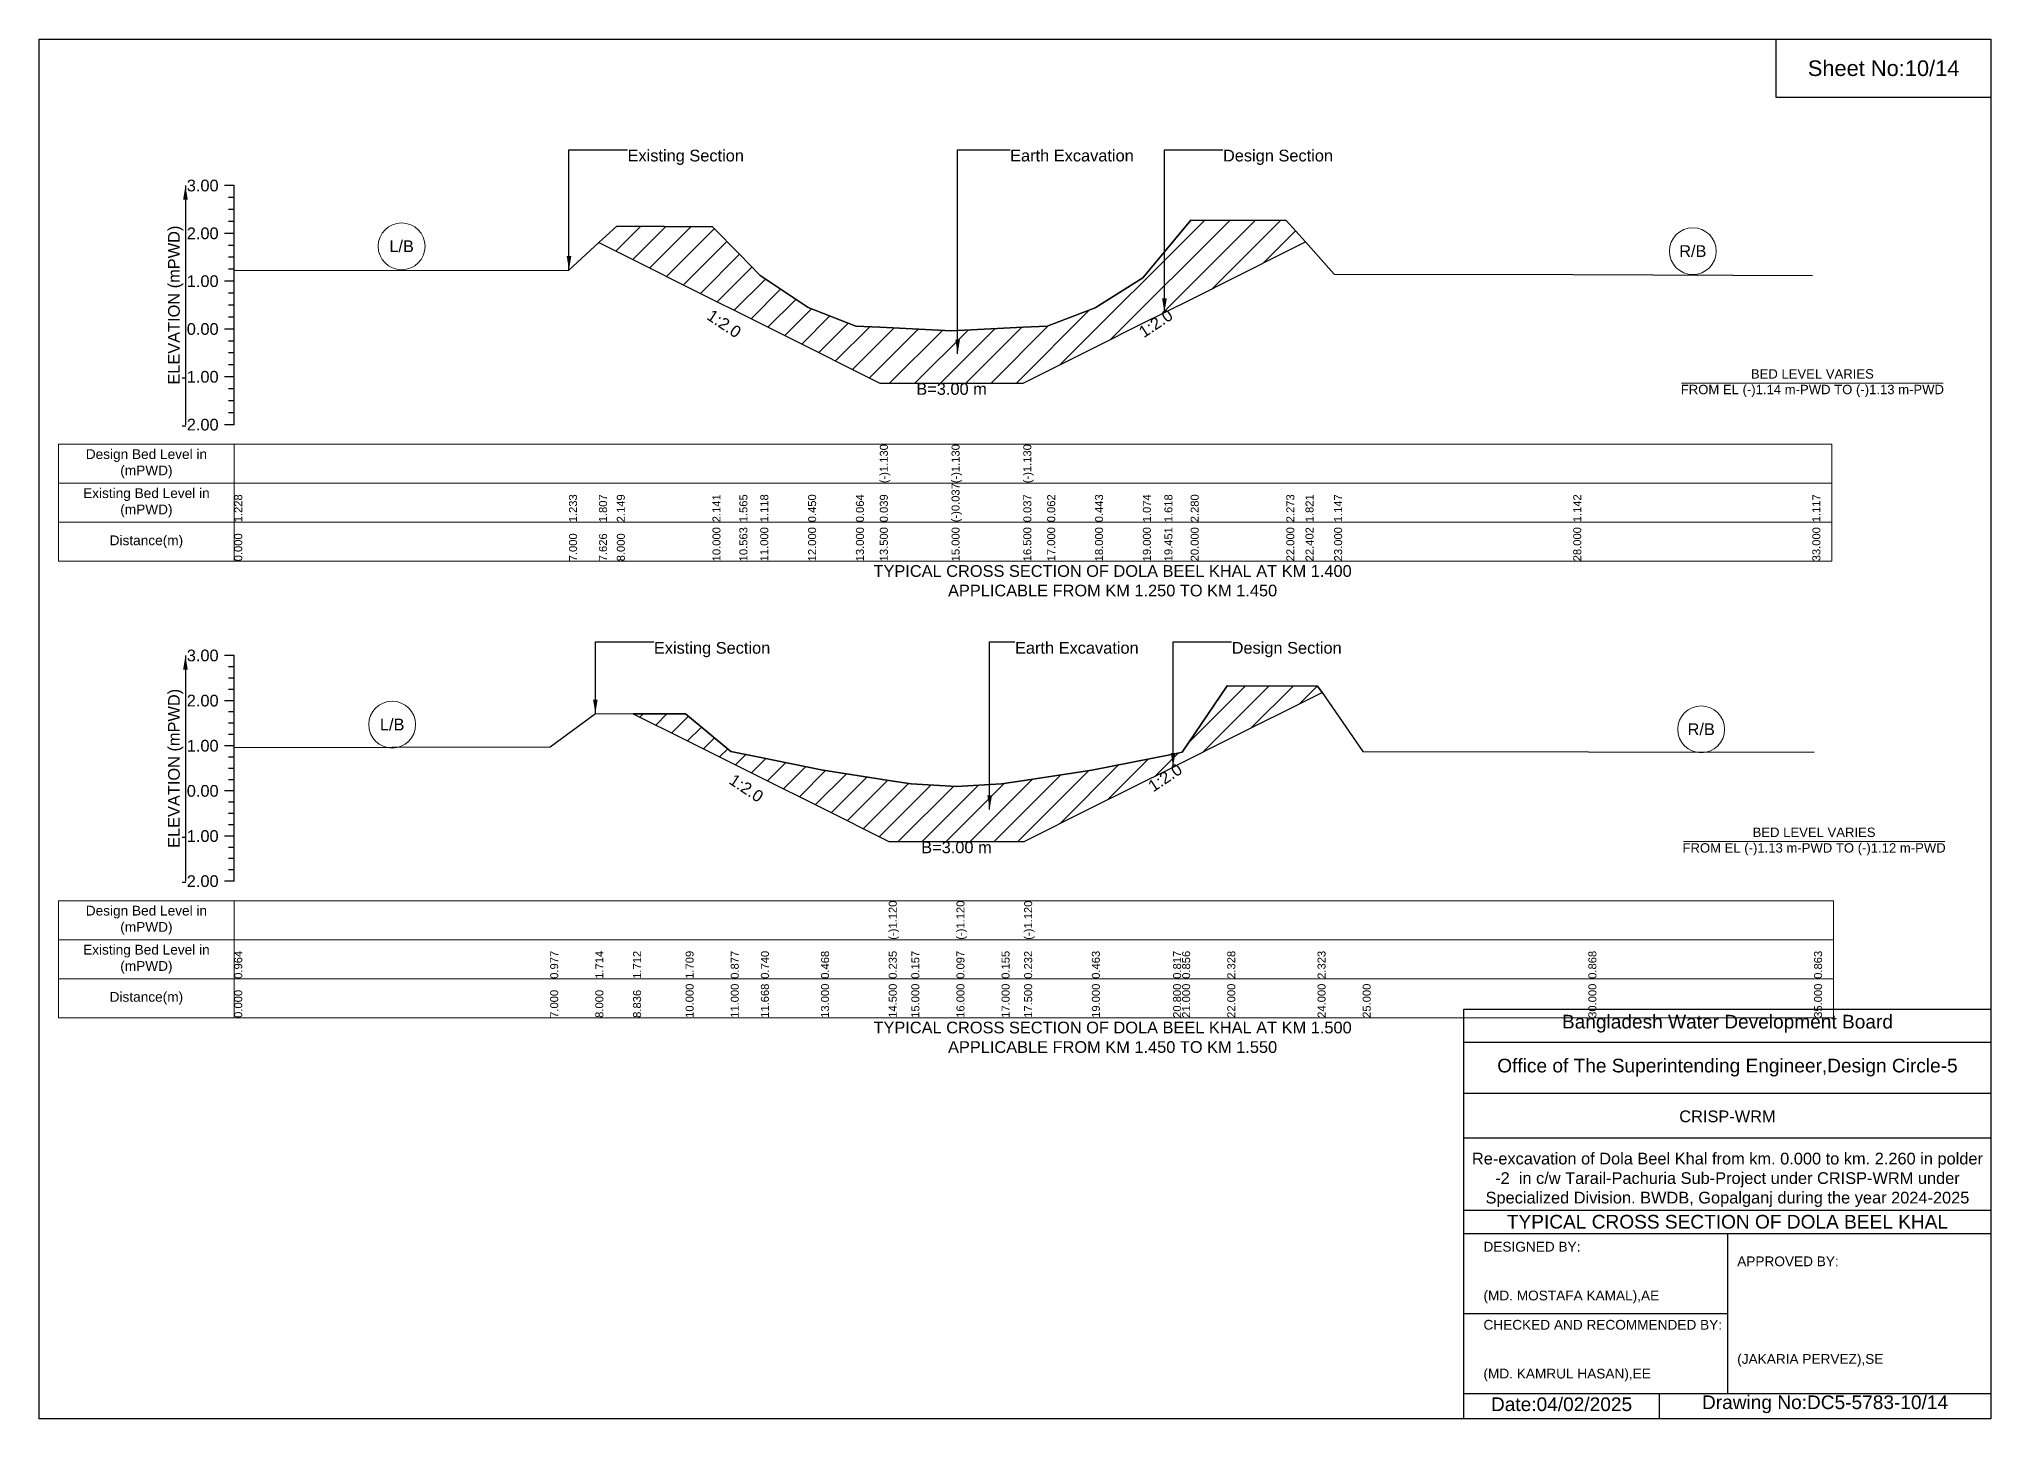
# Model space of a CAD drawing. Header units: inches. Extents: x 91000 to 258000, y -12753 to 0.
# Drawn here: x 190000 to 198000, y -5656 to 0 of the extents above; entities that cross this region are included whole.
import ezdxf

# ---------------------------------------------------------------- set-up
doc = ezdxf.new("R2010")
doc.units = ezdxf.units.IN
doc.header["$LTSCALE"] = 7
doc.header["$MEASUREMENT"] = 0
for name, color, linetype, lineweight in [('Cross section Data Border', 7, 'Continuous', 9), ('Cross Section Labels', 7, 'Continuous', 9), ('Existing_Bed_Level for Xsection', 7, 'Continuous', 25)]:
    doc.layers.add(name, color=color, linetype=linetype, lineweight=lineweight)
doc.styles.get("Standard").update_dxf_attribs({"font": 'arial.ttf'})
doc.dimstyles.get("Standard").update_dxf_attribs({"dimtxt": 0.18, "dimasz": 0.18, "dimexe": 0.18, "dimexo": 0.0625, "dimgap": 0.09, "dimtad": 0, "dimtih": 1, "dimtoh": 1, "dimdec": 4, "dimzin": 0, "dimdsep": 46, "dimtxsty": 'Standard', "dimcen": 0.09, "dimadec": 0, "dimazin": 0, "dimtfac": 1, "dimtdec": 4, "dimtofl": 0, "dimtmove": 0, "dimatfit": 3, "dimfxl": 1, "dimtolj": 1, "dimtzin": 0, "dimarcsym": 0})

msp = doc.modelspace()

# ---------------------------------------------------------------- hatches: boundary and pattern name
at = {"layer": 'Existing_Bed_Level for Xsection'}
h = msp.add_hatch(dxfattribs=at)
h.set_pattern_fill('ANSI31', color=256, scale=588, style=0)
h.paths.add_polyline_path([(192294.8, -834.6), (192368, -871.2), (192760, -1067.2), (192870.4, -1122.4), (192956, -1165.2), (193152, -1263.2), (193348, -1361.2), (193446, -1410.2), (193740, -1410.2), (194034, -1410.2), (194132, -1361.2), (194328, -1263.2), (194524, -1165.2), (194612.4, -1121), (194720, -1067.2), (195112, -871.2), (195190.7, -831.9), (195112, -743.2), (194720, -741.9), (194612.4, -871.7), (194524, -978.2), (194328, -1101.9), (194132, -1176.6), (194034, -1181.4), (193740, -1196), (193446, -1181.2), (193348, -1176.2), (193152, -1100.5), (192956, -969.6), (192870.4, -882), (192760, -769.1), (192368, -767.5)])
h = msp.add_hatch(dxfattribs=at)
h.set_pattern_fill('ANSI31', color=256, scale=555, style=0)
h.paths.add_polyline_path([(192434.7, -2765.2), (192650, -2872.9), (192835, -2965.4), (192958.6, -3027.2), (193205, -3150.4), (193482.5, -3289.1), (193575, -3289.1), (193760, -3289.1), (193945, -3289.1), (194037.5, -3289.1), (194315, -3150.4), (194647.9, -2983.9), (194685, -2965.4), (194870, -2872.9), (195240, -2687.9), (195258.3, -2678.7), (195240, -2652.2), (194870, -2651.3), (194685, -2923.6), (194647.9, -2930.9), (194315, -2996.3), (194037.5, -3039), (193945, -3053.3), (193760, -3064), (193575, -3052.9), (193482.5, -3038.5), (193205, -2995.4), (192958.6, -2945), (192835, -2919.7), (192650, -2765.8)])

# ---------------------------------------------------------------- linework, layer by layer
for points in [[(190000, 0), (198000, 0), (198000, -5656), (190000, -5656)], [(197120, 0), (198000, 0), (198000, -240), (197120, -240)]]:
    msp.add_lwpolyline(points, close=True)
for points in [[(195840, -5656), (195840, -3976), (198000, -3976)], [(195840, -4112), (198000, -4112)], [(195840, -4320), (198000, -4320)], [(195840, -4504), (198000, -4504)], [(195840, -4800), (198000, -4800)], [(195840, -4896), (198000, -4896)], [(196920, -4896), (196920, -5552)], [(195840, -5224), (196920, -5224)], [(195840, -5552), (198000, -5552)], [(196640, -5552), (196640, -5656)]]:
    msp.add_lwpolyline(points)
at = {"layer": 'Cross section Data Border'}
for points in [[(190080, -1660.7), (197348, -1660.7), (197348, -2140.7), (190080, -2140.7)], [(190080, -3531.9), (197355, -3531.9), (197355, -4011.9), (190080, -4011.9)]]:
    msp.add_lwpolyline(points, close=True, dxfattribs=at)
for points in [[(190800, -1660.7), (190800, -2140.7)], [(190080, -1820.7), (197348, -1820.7)], [(190080, -1980.7), (197348, -1980.7)], [(190800, -3531.9), (190800, -4011.9)], [(190080, -3691.9), (197355, -3691.9)], [(190080, -3851.9), (197355, -3851.9)]]:
    msp.add_lwpolyline(points, dxfattribs=at)
at = {"layer": 'Cross Section Labels'}
for points in [[(196732.2, -1410.2), (197803.8, -1410.2)], [(196739.2, -3289.1), (197810.8, -3289.1)]]:
    msp.add_lwpolyline(points, dxfattribs=at)
for centre in [(191486, -849.6), (196778, -869.4), (191447.5, -2809.9), (196812.5, -2829.3)]:
    msp.add_circle(centre, 96, dxfattribs=at)
at = {"layer": 'Existing_Bed_Level for Xsection'}
for points in [[(190800, -600.7), (190760, -600.7)], [(190800, -1580.7), (190800, -1384.7), (190800, -1188.7), (190800, -992.7), (190800, -796.7), (190800, -600.7)], [(190800, -649.7), (190776, -649.7)], [(190800, -698.7), (190776, -698.7)], [(190800, -796.7), (190760, -796.7)], [(190800, -747.7), (190776, -747.7)], [(190800, -948.1), (192172, -947.1), (192294.8, -834.6), (192368, -767.5), (192760, -769.1), (192870.4, -882), (192956, -969.6), (193152, -1100.5), (193348, -1176.2), (193446, -1181.2), (193446, -1181.2), (193740, -1196), (193740, -1196), (194034, -1181.4), (194034, -1181.4), (194132, -1176.6), (194328, -1101.9), (194524, -978.2), (194612.4, -871.7), (194720, -741.9), (195112, -743.2), (195190.7, -831.9), (195308, -963.9), (196288, -964.9), (197268, -969.8)], [(190800, -845.7), (190776, -845.7)], [(190800, -894.7), (190776, -894.7)], [(190800, -943.7), (190776, -943.7)], [(190800, -992.7), (190760, -992.7)], [(190800, -1041.7), (190776, -1041.7)], [(190800, -1090.7), (190776, -1090.7)], [(190800, -1188.7), (190760, -1188.7)], [(190800, -1139.7), (190776, -1139.7)], [(190800, -1237.7), (190776, -1237.7)], [(190800, -1286.7), (190776, -1286.7)], [(190800, -1335.7), (190776, -1335.7)], [(190800, -1384.7), (190760, -1384.7)], [(190800, -1433.7), (190776, -1433.7)], [(190800, -1482.7), (190776, -1482.7)], [(190800, -1580.7), (190760, -1580.7)], [(190800, -1531.7), (190776, -1531.7)], [(190800, -2526.9), (190760, -2526.9)], [(190800, -3451.9), (190800, -3266.9), (190800, -3081.9), (190800, -2896.9), (190800, -2711.9), (190800, -2526.9)], [(190800, -2573.2), (190776, -2573.2)], [(190800, -2619.4), (190776, -2619.4)], [(190800, -2711.9), (190760, -2711.9)], [(190800, -2665.7), (190776, -2665.7)], [(190800, -2903.6), (192095, -2901.2), (192280, -2764.9), (192434.7, -2765.2), (192650, -2765.8), (192835, -2919.7), (192958.6, -2945), (193205, -2995.4), (193482.5, -3038.5), (193482.5, -3038.5), (193575, -3052.9), (193760, -3064), (193760, -3064), (193945, -3053.3), (194037.5, -3039), (194037.5, -3039), (194315, -2996.3), (194647.9, -2930.9), (194685, -2923.6), (194870, -2651.3), (195240, -2652.2), (195258.3, -2678.7), (195425, -2919.7), (196350, -2921.4), (197275, -2922.3)], [(190800, -2758.2), (190776, -2758.2)], [(190800, -2804.4), (190776, -2804.4)], [(190800, -2850.7), (190776, -2850.7)], [(190800, -2896.9), (190760, -2896.9)], [(190800, -2943.2), (190776, -2943.2)], [(190800, -2989.4), (190776, -2989.4)], [(190800, -3035.7), (190776, -3035.7)], [(190800, -3081.9), (190760, -3081.9)], [(190800, -3128.2), (190776, -3128.2)], [(190800, -3174.4), (190776, -3174.4)], [(190800, -3266.9), (190760, -3266.9)], [(190800, -3220.7), (190776, -3220.7)], [(190800, -3313.2), (190776, -3313.2)], [(190800, -3359.4), (190776, -3359.4)], [(190800, -3405.7), (190776, -3405.7)], [(190800, -3451.9), (190760, -3451.9)]]:
    msp.add_lwpolyline(points, dxfattribs=at)
for points in [[(192294.8, -834.6), (192368, -871.2), (192760, -1067.2), (192870.4, -1122.4), (192956, -1165.2), (193152, -1263.2), (193348, -1361.2), (193446, -1410.2), (193446, -1410.2), (193740, -1410.2), (193740, -1410.2), (194034, -1410.2), (194034, -1410.2), (194132, -1361.2), (194328, -1263.2), (194524, -1165.2), (194612.4, -1121), (194720, -1067.2), (195112, -871.2), (195190.7, -831.9), (195112, -743.2), (194720, -741.9), (194612.4, -871.7), (194524, -978.2), (194328, -1101.9), (194132, -1176.6), (194034, -1181.4), (194034, -1181.4), (193740, -1196), (193740, -1196), (193446, -1181.2), (193446, -1181.2), (193348, -1176.2), (193152, -1100.5), (192956, -969.6), (192870.4, -882), (192760, -769.1), (192368, -767.5)], [(192434.7, -2765.2), (192650, -2872.9), (192835, -2965.4), (192958.6, -3027.2), (193205, -3150.4), (193482.5, -3289.1), (193482.5, -3289.1), (193575, -3289.1), (193760, -3289.1), (193760, -3289.1), (193945, -3289.1), (194037.5, -3289.1), (194037.5, -3289.1), (194315, -3150.4), (194647.9, -2983.9), (194685, -2965.4), (194870, -2872.9), (195240, -2687.9), (195258.3, -2678.7), (195240, -2652.2), (194870, -2651.3), (194685, -2923.6), (194647.9, -2930.9), (194315, -2996.3), (194037.5, -3039), (194037.5, -3039), (193945, -3053.3), (193760, -3064), (193760, -3064), (193575, -3052.9), (193482.5, -3038.5), (193482.5, -3038.5), (193205, -2995.4), (192958.6, -2945), (192835, -2919.7), (192650, -2765.8)]]:
    msp.add_lwpolyline(points, close=True, dxfattribs=at)

# ---------------------------------------------------------------- texts
at = {"attachment_point": 5}
for s, insert, char_height in [('Sheet No:10/14', (197560, -120), 64), ('Bangladesh Water Development Board', (196920, -4036), 56), ('Office of The Superintending Engineer,Design Circle-5', (196920, -4216), 56)]:
    msp.add_mtext(s, dxfattribs=dict(at, insert=insert, char_height=char_height))
for s, insert, char_height, width, attachment_point in [('CRISP-WRM', (196920, -4416), 48, 2240, 5), ('Re-excavation of Dola Beel Khal from km. 0.000 to km. 2.260 in polder -2  in c/w Tarail-Pachuria Sub-Project under CRISP-WRM under Specialized Division. BWDB, Gopalganj during the year 2024-2025', (196920, -4676), 48, 2160, 5), ('TYPICAL CROSS SECTION OF DOLA BEEL KHAL', (196920, -4848), 56, 2240, 5), ('DESIGNED BY:^J^J^J(MD. MOSTAFA KAMAL),AE', (195920, -5056), 40, 1120, 4), ('APPROVED BY:^J^J^J^J^J^J(JAKARIA PERVEZ),SE', (196960, -5216), 40, 1120, 4), ('CHECKED AND RECOMMENDED BY:^J^J^J(MD. KAMRUL HASAN),EE', (195920, -5376), 40, 1120, 4), ('Date:04/02/2025', (196240, -5596), 56, 1120, 5), ('Drawing No:DC5-5783-10/14', (197320, -5596), 56, 1760, 5)]:
    msp.add_mtext(s, dxfattribs=dict(insert=insert, char_height=char_height, width=width, attachment_point=attachment_point))
at = {"layer": 'Cross section Data Border', "char_height": 40, "width": 640, "attachment_point": 5}
for s, insert in [('Design Bed Level in (mPWD)', (190440, -1740.7)), ('Existing Bed Level in (mPWD)', (190440, -1900.7)), ('Distance(m)', (190440, -2060.7)), ('Design Bed Level in (mPWD)', (190440, -3611.9)), ('Existing Bed Level in (mPWD)', (190440, -3771.9)), ('Distance(m)', (190440, -3931.9))]:
    msp.add_mtext(s, dxfattribs=dict(at, insert=insert))
at = {"layer": 'Cross Section Labels'}
for s, insert, char_height, attachment_point in [('Existing Section', (192412, -453.7), 48, 1), ('Earth Excavation', (193980, -453.7), 48, 1), ('Design Section', (194852.4, -453.7), 48, 1), ('L/B', (191486, -849.6), 48, 5), ('R/B', (196778, -869.4), 48, 5), ('BED LEVEL VARIES ^JFROM EL (-)1.14 m-PWD TO (-)1.13 m-PWD', (197268, -1410.2), 38.4, 5), ('B=3.00 m', (193740, -1410.2), 48, 2), ('TYPICAL CROSS SECTION OF DOLA BEEL KHAL AT KM 1.400^JAPPLICABLE FROM KM 1.250 TO KM 1.450', (194400, -2220.7), 48, 5), ('Existing Section', (192520, -2471.4), 48, 1), ('Earth Excavation', (194000, -2471.4), 48, 1), ('Design Section', (194887.9, -2471.4), 48, 1), ('L/B', (191447.5, -2809.9), 48, 5), ('R/B', (196812.5, -2829.3), 48, 5), ('BED LEVEL VARIES ^JFROM EL (-)1.13 m-PWD TO (-)1.12 m-PWD', (197275, -3289.1), 38.4, 5), ('B=3.00 m', (193760, -3289.1), 48, 2), ('TYPICAL CROSS SECTION OF DOLA BEEL KHAL AT KM 1.500^JAPPLICABLE FROM KM 1.450 TO KM 1.550', (194400, -4091.9), 48, 5)]:
    msp.add_mtext(s, dxfattribs=dict(at, insert=insert, char_height=char_height, attachment_point=attachment_point))
at = {"layer": 'Cross Section Labels', "char_height": 48, "attachment_point": 2}
for insert, rotation in [((192821.4, -1146.9), 326.30993), ((194563.4, -1145.5), 33.69007), ((192912.3, -3050.3), 326.30993), ((194601.7, -3007.1), 33.69007)]:
    msp.add_mtext('1:2.0', dxfattribs=dict(at, insert=insert, rotation=rotation))
at = {"layer": 'Existing_Bed_Level for Xsection', "char_height": 48, "attachment_point": 6}
for s, insert in [('3.00', (190736, -600.7)), ('2.00', (190736, -796.7)), ('1.00', (190736, -992.7)), ('0.00', (190736, -1188.7)), ('-1.00', (190736, -1384.7)), ('-2.00', (190736, -1580.7)), ('3.00', (190736, -2526.9)), ('2.00', (190736, -2711.9)), ('1.00', (190736, -2896.9)), ('0.00', (190736, -3081.9)), ('-1.00', (190736, -3266.9)), ('-2.00', (190736, -3451.9))]:
    msp.add_mtext(s, dxfattribs=dict(at, insert=insert))
at = {"layer": 'Existing_Bed_Level for Xsection', "rotation": 90}
for s, insert, char_height, attachment_point in [('ELEVATION (mPWD)', (190560, -1090.7), 48, 5), ('(-)1.130', (193446, -1820.7), 32.8, 1), ('(-)1.130', (193740, -1820.7), 32.8, 1), ('(-)1.130', (194034, -1820.7), 32.8, 1), ('(-)0.037', (193740, -1980.7), 32.8, 1), ('1.228', (190800, -1980.7), 32.8, 1), ('1.233', (192172, -1980.7), 32.8, 1), ('1.807', (192294.8, -1980.7), 32.8, 1), ('2.149', (192368, -1980.7), 32.8, 1), ('2.141', (192760, -1980.7), 32.8, 1), ('1.565', (192870.4, -1980.7), 32.8, 1), ('1.118', (192956, -1980.7), 32.8, 1), ('0.450', (193152, -1980.7), 32.8, 1), ('0.064', (193348, -1980.7), 32.8, 1), ('0.039', (193446, -1980.7), 32.8, 1), ('0.037', (194034, -1980.7), 32.8, 1), ('0.062', (194132, -1980.7), 32.8, 1), ('0.443', (194328, -1980.7), 32.8, 1), ('1.074', (194524, -1980.7), 32.8, 1), ('1.618', (194612.4, -1980.7), 32.8, 1), ('2.280', (194720, -1980.7), 32.8, 1), ('2.273', (195112, -1980.7), 32.8, 1), ('1.821', (195190.7, -1980.7), 32.8, 1), ('1.147', (195308, -1980.7), 32.8, 1), ('1.142', (196288, -1980.7), 32.8, 1), ('1.117', (197268, -1980.7), 32.8, 1), ('0.000', (190800, -2140.7), 32.8, 1), ('7.000', (192172, -2140.7), 32.8, 1), ('7.626', (192294.8, -2140.7), 32.8, 1), ('8.000', (192368, -2140.7), 32.8, 1), ('10.000', (192760, -2140.7), 32.8, 1), ('10.563', (192870.4, -2140.7), 32.8, 1), ('11.000', (192956, -2140.7), 32.8, 1), ('12.000', (193152, -2140.7), 32.8, 1), ('13.000', (193348, -2140.7), 32.8, 1), ('13.500', (193446, -2140.7), 32.8, 1), ('15.000', (193740, -2140.7), 32.8, 1), ('16.500', (194034, -2140.7), 32.8, 1), ('17.000', (194132, -2140.7), 32.8, 1), ('18.000', (194328, -2140.7), 32.8, 1), ('19.000', (194524, -2140.7), 32.8, 1), ('19.451', (194612.4, -2140.7), 32.8, 1), ('20.000', (194720, -2140.7), 32.8, 1), ('22.000', (195112, -2140.7), 32.8, 1), ('22.402', (195190.7, -2140.7), 32.8, 1), ('23.000', (195308, -2140.7), 32.8, 1), ('28.000', (196288, -2140.7), 32.8, 1), ('33.000', (197268, -2140.7), 32.8, 1), ('ELEVATION (mPWD)', (190560, -2989.4), 48, 5), ('(-)1.120', (193482.5, -3691.9), 32.8, 1), ('(-)1.120', (193760, -3691.9), 32.8, 1), ('(-)1.120', (194037.5, -3691.9), 32.8, 1), ('0.964', (190800, -3851.9), 32.8, 1), ('0.977', (192095, -3851.9), 32.8, 1), ('1.714', (192280, -3851.9), 32.8, 1), ('1.712', (192434.7, -3851.9), 32.8, 1), ('1.709', (192650, -3851.9), 32.8, 1), ('0.877', (192835, -3851.9), 32.8, 1), ('0.740', (192958.6, -3851.9), 32.8, 1), ('0.468', (193205, -3851.9), 32.8, 1), ('0.235', (193482.5, -3851.9), 32.8, 1), ('0.157', (193575, -3851.9), 32.8, 1), ('0.097', (193760, -3851.9), 32.8, 1), ('0.155', (193945, -3851.9), 32.8, 1), ('0.232', (194037.5, -3851.9), 32.8, 1), ('0.463', (194315, -3851.9), 32.8, 1), ('0.817', (194647.9, -3851.9), 32.8, 1), ('0.856', (194685, -3851.9), 32.8, 1), ('2.328', (194870, -3851.9), 32.8, 1), ('2.323', (195240, -3851.9), 32.8, 1), ('0.868', (196350, -3851.9), 32.8, 1), ('0.863', (197275, -3851.9), 32.8, 1), ('0.000', (190800, -4011.9), 32.8, 1), ('7.000', (192095, -4011.9), 32.8, 1), ('8.000', (192280, -4011.9), 32.8, 1), ('8.836', (192434.7, -4011.9), 32.8, 1), ('10.000', (192650, -4011.9), 32.8, 1), ('11.000', (192835, -4011.9), 32.8, 1), ('11.668', (192958.6, -4011.9), 32.8, 1), ('13.000', (193205, -4011.9), 32.8, 1), ('14.500', (193482.5, -4011.9), 32.8, 1), ('15.000', (193575, -4011.9), 32.8, 1), ('16.000', (193760, -4011.9), 32.8, 1), ('17.000', (193945, -4011.9), 32.8, 1), ('17.500', (194037.5, -4011.9), 32.8, 1), ('19.000', (194315, -4011.9), 32.8, 1), ('20.800', (194647.9, -4011.9), 32.8, 1), ('21.000', (194685, -4011.9), 32.8, 1), ('22.000', (194870, -4011.9), 32.8, 1), ('24.000', (195240, -4011.9), 32.8, 1), ('25.000', (195425, -4011.9), 32.8, 1), ('30.000', (196350, -4011.9), 32.8, 1), ('35.000', (197275, -4011.9), 32.8, 1)]:
    msp.add_mtext(s, dxfattribs=dict(at, insert=insert, char_height=char_height, attachment_point=attachment_point))

# ---------------------------------------------------------------- leaders
at = {"layer": 'Cross Section Labels', "annotation_type": 0, "has_hookline": 1, "hookline_direction": 0}
for points, text_width in [([(192172, -947.1), (192172, -453.7), (192411.9, -453.7)], 467.2), ([(193764.9, -1289.9), (193764.9, -453.7), (193979.9, -453.7)], 497), ([(194612.4, -1121), (194612.4, -453.7), (194852.3, -453.7)], 441.2), ([(192280, -2764.9), (192280, -2471.4), (192519.9, -2471.4)], 467.2), ([(193896.1, -3157.7), (193896.1, -2471.4), (193999.9, -2471.4)], 497), ([(194647.9, -2983.9), (194647.9, -2471.4), (194887.8, -2471.4)], 441.2)]:
    msp.add_leader(points, dimstyle='Standard', override={"dimasz": 57.6}, dxfattribs=dict(at, text_width=text_width))
at = {"layer": 'Existing_Bed_Level for Xsection'}
for points in [[(190600, -600.7), (190600, -1580.7)], [(190600, -2526.9), (190600, -3451.9)]]:
    msp.add_leader(points, dimstyle='Standard', override={"dimasz": 57.6}, dxfattribs=at)

doc.saveas('drawing.dxf')
